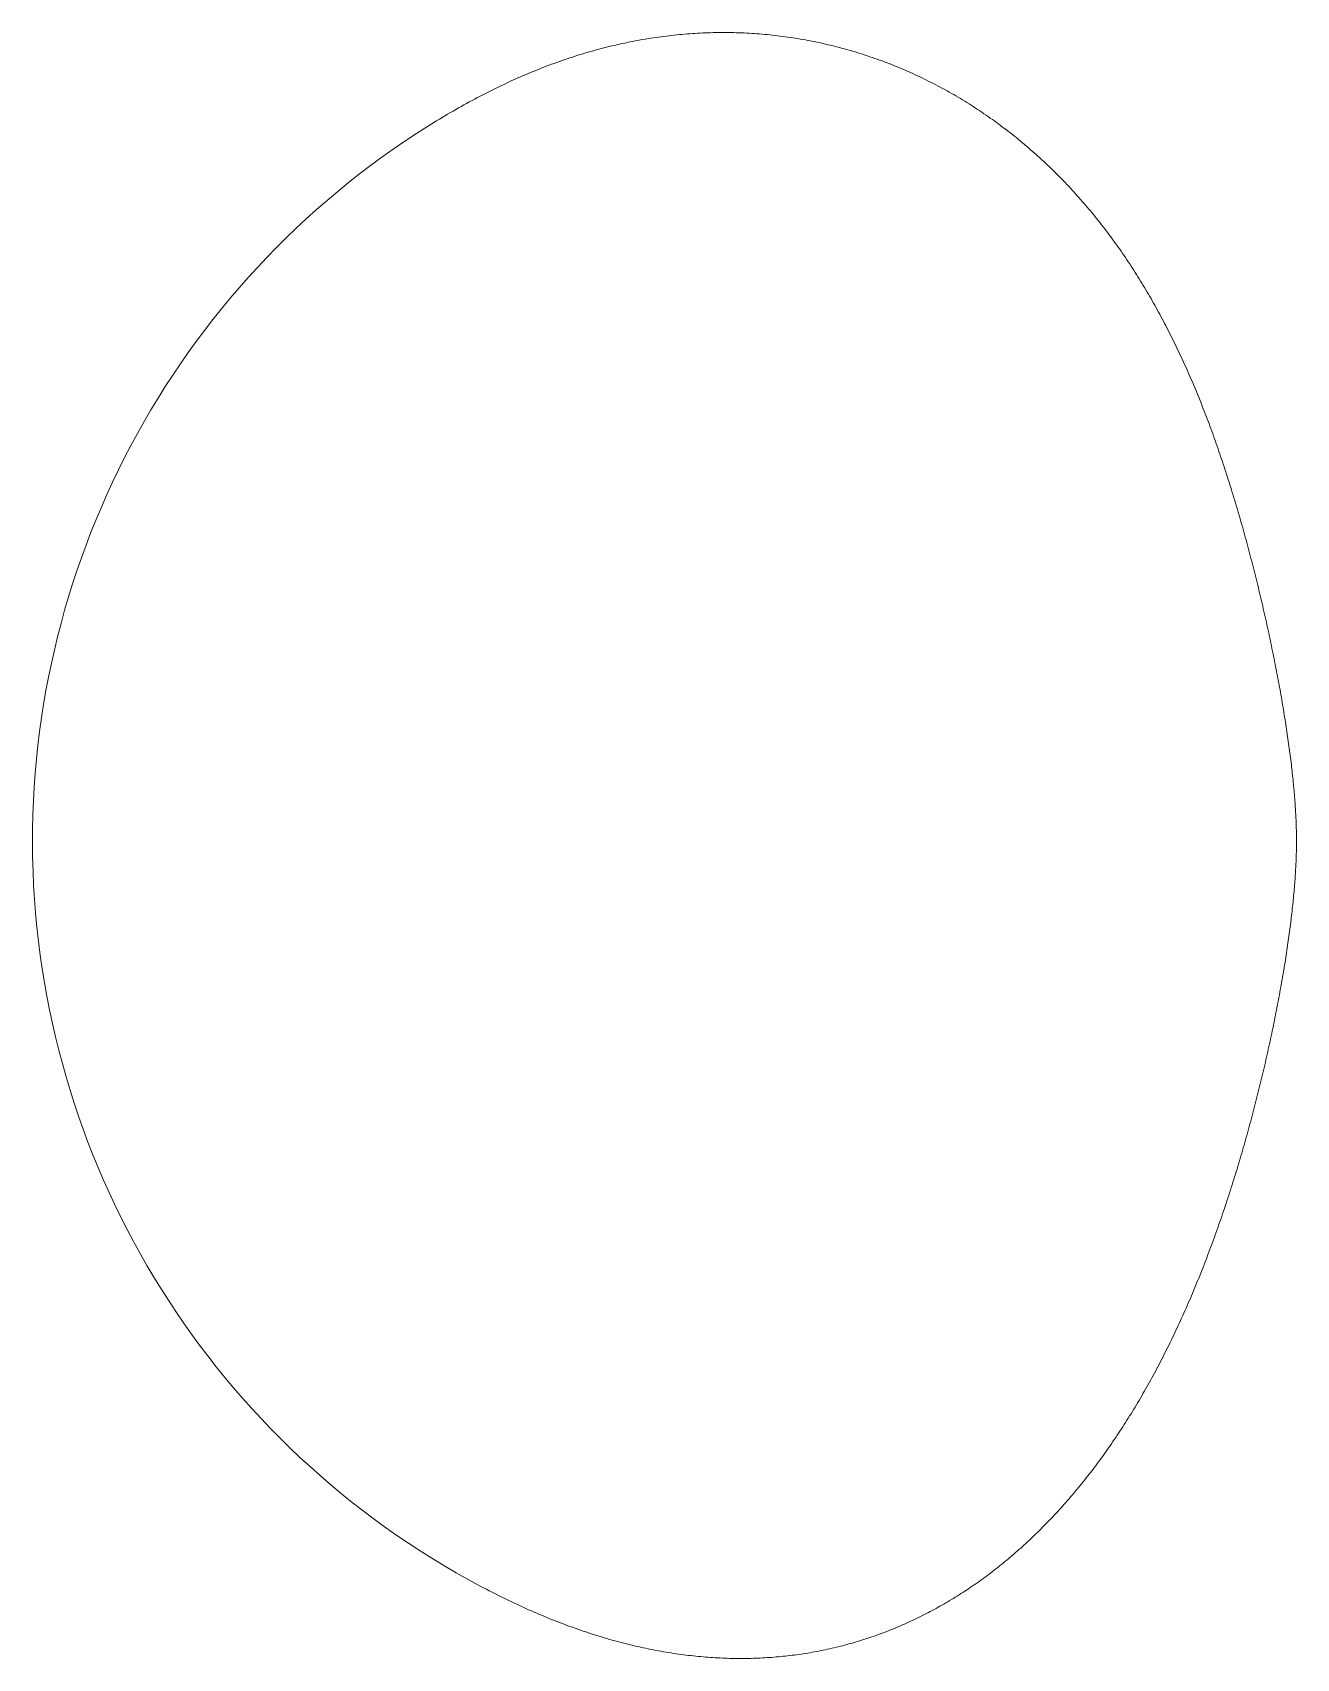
# Model space of a CAD drawing. Header units: millimetres. Extents: x -98 to 49, y -95 to 94.
import ezdxf

# ---------------------------------------------------------------- set-up
doc = ezdxf.new("R2010")
doc.units = ezdxf.units.MM
doc.layers.get('0').update_dxf_attribs({"lineweight": 18})

msp = doc.modelspace()

# ---------------------------------------------------------------- linework, layer by layer
msp.add_arc((0, 0), 98.5, 122.0467, 242.0467)
for points, knots in [([(-52.26, 83.49), (-51.42, 84.02), (-50.57, 84.53), (-48.88, 85.52), (-48.03, 85.99), (-46.36, 86.89), (-45.52, 87.32), (-43.86, 88.14), (-43.04, 88.53), (-41.39, 89.27), (-40.56, 89.62), (-38.92, 90.29), (-38.1, 90.6), (-36.47, 91.18), (-35.65, 91.46), (-34.02, 91.97), (-33.21, 92.21), (-31.58, 92.64), (-30.77, 92.84), (-29.15, 93.2), (-28.34, 93.37), (-26.72, 93.66), (-25.9, 93.78), (-24.28, 94), (-23.48, 94.09), (-21.86, 94.24), (-21.05, 94.29), (-19.44, 94.36), (-18.63, 94.38), (-17.02, 94.38), (-16.22, 94.36), (-14.61, 94.29), (-13.81, 94.24), (-12.22, 94.09), (-11.42, 94), (-9.84, 93.78), (-9.05, 93.66), (-7.47, 93.37), (-6.69, 93.21), (-5.13, 92.85), (-4.36, 92.66), (-2.82, 92.23), (-2.06, 92), (-0.54, 91.5), (0.22, 91.24), (1.71, 90.68), (2.45, 90.38), (3.92, 89.75), (4.64, 89.42), (6.08, 88.73), (6.79, 88.37), (8.19, 87.62), (8.89, 87.23), (10.26, 86.42), (10.93, 86), (12.26, 85.13), (12.92, 84.69), (14.21, 83.77), (14.85, 83.29), (16.1, 82.32), (16.72, 81.82), (17.93, 80.8), (18.52, 80.28), (19.69, 79.22), (20.26, 78.67), (21.39, 77.56), (21.94, 77), (23.02, 75.85), (23.55, 75.26), (24.58, 74.08), (25.09, 73.47), (26.08, 72.25), (26.57, 71.62), (27.52, 70.36), (27.98, 69.73), (28.89, 68.43), (29.33, 67.78), (30.2, 66.46), (30.62, 65.79), (31.45, 64.43), (31.85, 63.75), (32.64, 62.36), (33.02, 61.66), (33.78, 60.25), (34.14, 59.54), (34.86, 58.1), (35.21, 57.38), (35.89, 55.91), (36.23, 55.17), (36.88, 53.68), (37.2, 52.93), (37.82, 51.41), (38.12, 50.65), (38.72, 49.11), (39.01, 48.33), (39.58, 46.77), (39.85, 45.98), (40.39, 44.39), (40.66, 43.6), (41.18, 41.99), (41.43, 41.18), (41.93, 39.56), (42.17, 38.75), (42.64, 37.11), (42.87, 36.29), (43.33, 34.64), (43.55, 33.82), (43.98, 32.16), (44.19, 31.33), (44.6, 29.68), (44.8, 28.85), (45.18, 27.19), (45.37, 26.37), (45.74, 24.72), (45.92, 23.9), (46.26, 22.27), (46.42, 21.46), (46.74, 19.85), (46.89, 19.05), (47.19, 17.46), (47.33, 16.68), (47.59, 15.12), (47.71, 14.36), (47.95, 12.85), (48.06, 12.1), (48.26, 10.64), (48.36, 9.92), (48.53, 8.51), (48.6, 7.82), (48.74, 6.48), (48.8, 5.82), (48.9, 4.55), (48.94, 3.93), (49.01, 2.74), (49.04, 2.16), (49.07, 1.06), (49.08, 0.53), (49.08, 0)], [0, 0, 0, 0, 2.985316, 2.985316, 5.880359, 5.880359, 8.695008, 8.695008, 11.438646, 11.438646, 14.12011, 14.12011, 16.747663, 16.747663, 19.328955, 19.328955, 21.871016, 21.871016, 24.380232, 24.380232, 26.862349, 26.862349, 29.322469, 29.322469, 31.765063, 31.765063, 34.193987, 34.193987, 36.612505, 36.612505, 39.02332, 39.02332, 41.428612, 41.428612, 43.830076, 43.830076, 46.228968, 46.228968, 48.626156, 48.626156, 51.022168, 51.022168, 53.417244, 53.417244, 55.811393, 55.811393, 58.20444, 58.20444, 60.596083, 60.596083, 62.985942, 62.985942, 65.373607, 65.373607, 67.758687, 67.758687, 70.14085, 70.14085, 72.519869, 72.519869, 74.895651, 74.895651, 77.268275, 77.268275, 79.638018, 79.638018, 82.005371, 82.005371, 84.371063, 84.371063, 86.736059, 86.736059, 89.101567, 89.101567, 91.469021, 91.469021, 93.840068, 93.840068, 96.216532, 96.216532, 98.600368, 98.600368, 100.993613, 100.993613, 103.398305, 103.398305, 105.816407, 105.816407, 108.249706, 108.249706, 110.699702, 110.699702, 113.167496, 113.167496, 115.653661, 115.653661, 118.158123, 118.158123, 120.680045, 120.680045, 123.21772, 123.21772, 125.768493, 125.768493, 128.328703, 128.328703, 130.893664, 130.893664, 133.457677, 133.457677, 136.014083, 136.014083, 138.555344, 138.555344, 141.073153, 141.073153, 143.558556, 143.558556, 146.002078, 146.002078, 148.393838, 148.393838, 150.72364, 150.72364, 152.981034, 152.981034, 155.155338, 155.155338, 157.235621, 157.235621, 159.210636, 159.210636, 161.068737, 161.068737, 162.797746, 162.797746, 164.384816, 164.384816, 164.384816, 164.384816]), ([(49.08, 0), (49.08, -0.53), (49.07, -1.06), (49.04, -2.16), (49.01, -2.74), (48.94, -3.93), (48.9, -4.55), (48.8, -5.83), (48.74, -6.48), (48.6, -7.83), (48.52, -8.52), (48.35, -9.93), (48.26, -10.65), (48.05, -12.11), (47.94, -12.85), (47.71, -14.37), (47.58, -15.13), (47.31, -16.68), (47.17, -17.47), (46.88, -19.05), (46.72, -19.85), (46.4, -21.46), (46.23, -22.27), (45.88, -23.9), (45.7, -24.72), (45.32, -26.37), (45.12, -27.19), (44.72, -28.85), (44.52, -29.68), (44.09, -31.34), (43.87, -32.17), (43.42, -33.84), (43.19, -34.67), (42.72, -36.33), (42.47, -37.15), (41.98, -38.81), (41.72, -39.63), (41.2, -41.28), (40.93, -42.1), (40.38, -43.73), (40.1, -44.54), (39.53, -46.16), (39.23, -46.97), (38.63, -48.57), (38.33, -49.36), (37.7, -50.95), (37.38, -51.73), (36.73, -53.29), (36.39, -54.07), (35.71, -55.6), (35.36, -56.36), (34.65, -57.88), (34.29, -58.62), (33.55, -60.11), (33.17, -60.84), (32.4, -62.29), (32.01, -63.01), (31.21, -64.43), (30.8, -65.13), (29.97, -66.52), (29.55, -67.2), (28.69, -68.55), (28.25, -69.21), (27.37, -70.52), (26.92, -71.17), (26, -72.43), (25.54, -73.06), (24.59, -74.28), (24.11, -74.88), (23.14, -76.06), (22.65, -76.64), (21.65, -77.78), (21.15, -78.33), (20.12, -79.42), (19.6, -79.95), (18.56, -80.99), (18.02, -81.5), (16.95, -82.48), (16.41, -82.96), (15.31, -83.9), (14.76, -84.35), (13.64, -85.24), (13.08, -85.67), (11.94, -86.5), (11.36, -86.9), (10.2, -87.68), (9.61, -88.05), (8.43, -88.77), (7.83, -89.12), (6.63, -89.79), (6.02, -90.11), (4.79, -90.73), (4.18, -91.02), (2.93, -91.58), (2.3, -91.85), (1.04, -92.36), (0.4, -92.59), (-0.89, -93.04), (-1.54, -93.25), (-2.85, -93.65), (-3.51, -93.83), (-4.85, -94.17), (-5.52, -94.32), (-6.87, -94.6), (-7.56, -94.73), (-8.94, -94.95), (-9.64, -95.04), (-11.04, -95.2), (-11.75, -95.27), (-13.18, -95.36), (-13.9, -95.4), (-15.35, -95.43), (-16.09, -95.43), (-17.57, -95.41), (-18.31, -95.37), (-19.82, -95.28), (-20.58, -95.21), (-22.11, -95.05), (-22.88, -94.95), (-24.43, -94.71), (-25.22, -94.58), (-26.8, -94.27), (-27.6, -94.1), (-29.2, -93.72), (-30.01, -93.51), (-31.64, -93.05), (-32.46, -92.8), (-34.12, -92.27), (-34.95, -91.98), (-36.63, -91.37), (-37.48, -91.04), (-39.19, -90.34), (-40.04, -89.98), (-41.78, -89.2), (-42.65, -88.79), (-44.41, -87.92), (-45.29, -87.47), (-46.17, -87.01)], [0, 0, 0, 0, 1.587166, 1.587166, 3.316776, 3.316776, 5.176106, 5.176106, 7.152806, 7.152806, 9.234881, 9.234881, 11.410698, 11.410698, 13.669006, 13.669006, 15.998995, 15.998995, 18.390349, 18.390349, 20.833328, 20.833328, 23.318836, 23.318836, 25.838485, 25.838485, 28.384639, 28.384639, 30.950435, 30.950435, 33.529787, 33.529787, 36.117357, 36.117357, 38.70851, 38.70851, 41.299253, 41.299253, 43.886158, 43.886158, 46.466285, 46.466285, 49.0371, 49.0371, 51.596397, 51.596397, 54.14223, 54.14223, 56.672854, 56.672854, 59.186672, 59.186672, 61.682204, 61.682204, 64.15806, 64.15806, 66.61293, 66.61293, 69.045581, 69.045581, 71.454867, 71.454867, 73.839744, 73.839744, 76.199299, 76.199299, 78.532771, 78.532771, 80.839589, 80.839589, 83.119407, 83.119407, 85.372133, 85.372133, 87.597969, 87.597969, 89.797436, 89.797436, 91.971405, 91.971405, 94.121113, 94.121113, 96.248182, 96.248182, 98.354625, 98.354625, 100.442841, 100.442841, 102.515611, 102.515611, 104.576075, 104.576075, 106.62771, 106.62771, 108.674297, 108.674297, 110.719879, 110.719879, 112.76872, 112.76872, 114.82526, 114.82526, 116.894064, 116.894064, 118.979781, 118.979781, 121.087096, 121.087096, 123.220697, 123.220697, 125.385244, 125.385244, 127.585341, 127.585341, 129.825534, 129.825534, 132.110299, 132.110299, 134.444059, 134.444059, 136.831204, 136.831204, 139.276125, 139.276125, 141.783259, 141.783259, 144.357148, 144.357148, 147.002506, 147.002506, 149.724299, 149.724299, 152.527827, 152.527827, 155.418824, 155.418824, 158.40355, 158.40355, 158.40355, 158.40355])]:
    msp.add_open_spline(points, degree=3, knots=knots)

doc.saveas('drawing.dxf')
